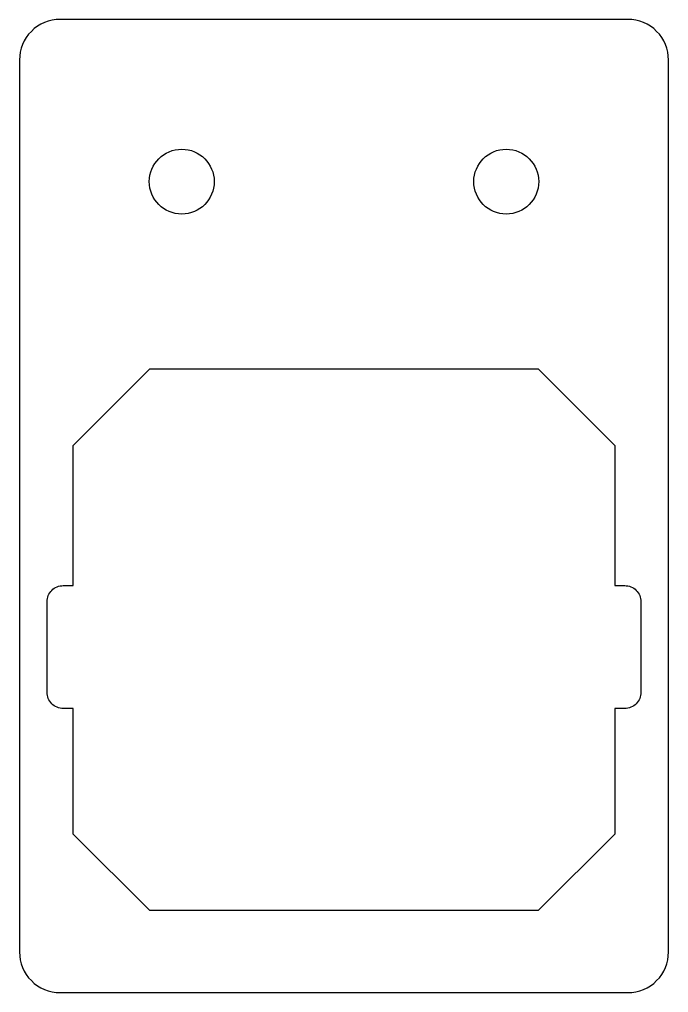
# Model space of a CAD drawing. Header units: inches. Extents: x -1 to 1, y -1.09 to 1.91.
import ezdxf

# ---------------------------------------------------------------- set-up
doc = ezdxf.new("R2010")
doc.units = ezdxf.units.IN
doc.header["$MEASUREMENT"] = 0

msp = doc.modelspace()

# ---------------------------------------------------------------- linework, layer by layer
for points in [[(-1, 1.7875), (-1, -0.9625, 0.414214), (-0.875, -1.0875), (0.875, -1.0875, 0.414214), (1, -0.9625), (1, 1.7875, 0.414214), (0.875, 1.9125), (-0.875, 1.9125, 0.414214)], [(-0.865, 0.1671), (-0.835, 0.1671), (-0.835, 0.5988), (-0.5988, 0.835), (0.5988, 0.835), (0.835, 0.5988), (0.835, 0.1671), (0.865, 0.1671, -0.414214), (0.915, 0.1171), (0.915, -0.1618, -0.414214), (0.865, -0.2118), (0.835, -0.2118), (0.835, -0.5988), (0.5988, -0.835), (-0.5988, -0.835), (-0.835, -0.5988), (-0.835, -0.2118), (-0.865, -0.2118, -0.414214), (-0.915, -0.1618), (-0.915, 0.1171, -0.414214)]]:
    msp.add_lwpolyline(points, format="xyb", close=True)
for centre in [(-0.5, 1.4125), (0.5, 1.4125)]:
    msp.add_circle(centre, 0.1)

doc.saveas('drawing.dxf')
